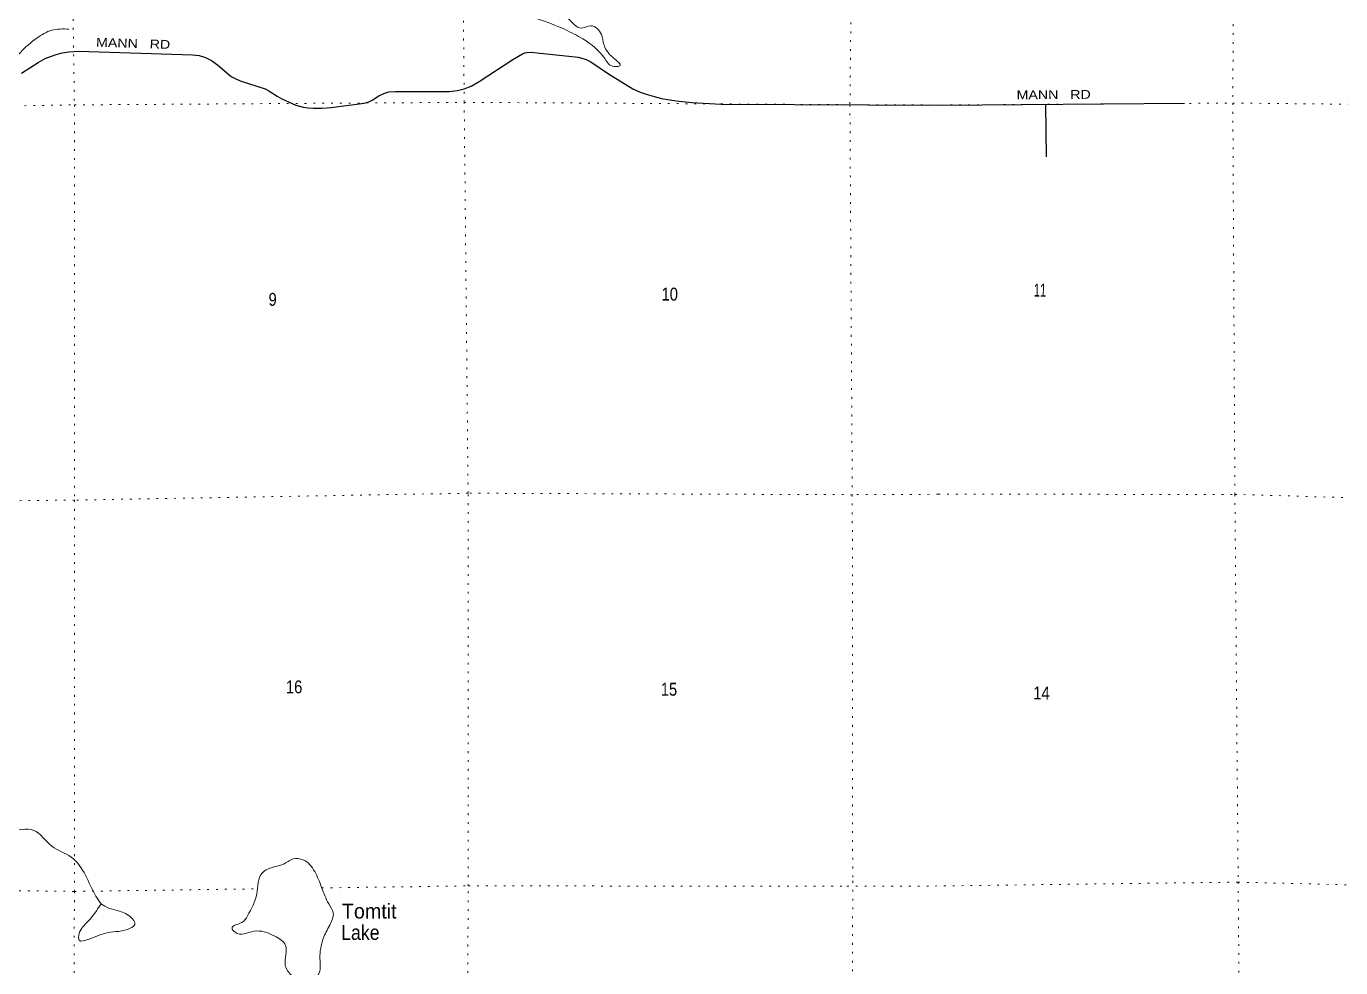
# Model space of a CAD drawing. Header units: feet. Extents: x -248627 to 3, y 0 to 184934.
# Drawn here: x -197817 to -180004, y 117394 to 130151 of the extents above; entities that cross this region are included whole.
import ezdxf

# ---------------------------------------------------------------- set-up
doc = ezdxf.new("R2010")
doc.units = ezdxf.units.FT
doc.header["$LTSCALE"] = 80
doc.linetypes.add('DOTTED', pattern=[1.5, 0.3, -1.2])
for name, color, linetype, lineweight in [('29', 7, 'Continuous', 25), ('30', 7, 'Continuous', 13), ('39', 7, 'Continuous', 13), ('41', 7, 'Continuous', 13), ('7', 7, 'DOTTED', 13)]:
    doc.layers.add(name, color=color, linetype=linetype, lineweight=lineweight)

msp = doc.modelspace()

# ---------------------------------------------------------------- linework, layer by layer
at = {"layer": '29'}
for p, q in [((-197110.71, 129811.61), (-195566.62, 129764.32)), ((-188397.73, 129097.26), (-185412.52, 129083.42)), ((-185412.52, 129083.42), (-182121.47, 129107.72)), ((-184003.06, 129091.92), (-183993.32, 128382.99))]:
    msp.add_line(p, q, dxfattribs=at)
for points in [[(-197881.33, 129514.32), (-197657.69, 129662.08), (-197560.63, 129714.85), (-197425.61, 129763.4), (-197328.55, 129788.74), (-197239.94, 129805.62), (-197110.71, 129811.61)], [(-195566.62, 129764.32), (-195476.13, 129752.85), (-195389.63, 129729.63), (-195307.34, 129685.3), (-195225.06, 129628.31), (-195039.4, 129472.1), (-194987.71, 129443.6), (-194917.03, 129413), (-194579.45, 129303.23), (-194530.93, 129277.9), (-194414.89, 129201.9), (-194353.71, 129166.02), (-194165.93, 129083.69), (-194064.66, 129054.14), (-193997.15, 129043.59), (-193929.63, 129041.47), (-193806.2, 129042.53), (-193684.88, 129049.92), (-193238.66, 129107.97), (-193174.31, 129125.91), (-193128.95, 129148.08), (-193039.28, 129206.13), (-192970.71, 129240.96), (-192904.25, 129261.01), (-192805.78, 129267.54)], [(-192083.85, 129267.74), (-191971.7, 129280.01), (-191882.02, 129304.28), (-191788.14, 129341.23), (-191679.48, 129401.38), (-191223.76, 129701.13), (-191092.95, 129777.13), (-191059.19, 129789.8), (-191033.87, 129796.13), (-190970.58, 129798.24), (-190892.51, 129791.91), (-190337.63, 129730.69), (-190286.99, 129720.14), (-190230.03, 129701.14), (-190164.62, 129667.36), (-189928.32, 129506.93), (-189594.97, 129304.28), (-189498.97, 129258.9), (-189431.45, 129235.68), (-189306.97, 129199.8), (-189206.76, 129173.41), (-189011.6, 129140.69), (-188797.45, 129118.52), (-188397.73, 129097.26)], [(-192814.05, 129267.13), (-192805.78, 129267.54), (-192083.85, 129267.74)]]:
    msp.add_lwpolyline(points, dxfattribs=at)
at = {"layer": '39'}
for points in [[(-194937.59, 132126.38), (-194828.82, 132140.27), (-194726.2, 132117.83), (-194531.36, 131959.96), (-193958.19, 131736.64), (-193549.64, 131675.17), (-193172.85, 131767.17), (-192382.51, 132124.67), (-191914.86, 132301.24), (-191637.06, 132280.43), (-191341.28, 132215.17), (-191206.62, 132132.12), (-190970.83, 132206.27), (-190644.32, 132314.53), (-190291.57, 132446.95), (-190132.22, 132545.49), (-190103.48, 132731.12), (-190030.73, 132817.75), (-189919.83, 132874.02), (-189984.68, 132730.85), (-190021.44, 132559.37), (-190092.19, 132464.67), (-190189.17, 132351.85), (-190344.36, 132301.74), (-190378.79, 132233.19), (-190592.47, 132148.9), (-190747.77, 132058.42), (-190860.59, 132038.49), (-190951, 132103.28), (-191104.05, 132093.53), (-191164.52, 132073.49), (-191106.65, 131897.75), (-191137.36, 131726.26), (-191212.13, 131635.6), (-191257.09, 131411.65), (-191340.21, 131222.11), (-191527.88, 131081.24), (-191634.99, 130948.27), (-191609.62, 130675.72), (-191161.28, 130452.69), (-190635.97, 130384.9), (-190419.07, 130200.74), (-190306.54, 130125.8), (-190165.5, 130157.78), (-190022.89, 130040.39), (-189989.07, 129903.06), (-189906.93, 129765.62), (-189798.48, 129670.51), (-189766.39, 129628.05), (-189849.02, 129604.02), (-189977.55, 129713.3), (-190272.75, 129978.38), (-190515.99, 130106.09), (-190904.15, 130254.31), (-191262.25, 130354.01), (-191666.28, 130583), (-191772.11, 130877.93), (-191632.38, 131146.07), (-191420.14, 131426.15), (-191286.4, 131712.46), (-191273.64, 131940.52), (-191367.86, 132080), (-191631.37, 132163.35), (-191939.47, 132151.93), (-192195.53, 132033.42), (-192506.01, 131894.85), (-193028.09, 131698.22), (-193443.15, 131600.25), (-194113.65, 131595.7), (-194455.46, 131753.91), (-194760.91, 131956.44), (-194917.57, 132085.97), (-194963.78, 132120.39), (-194937.59, 132126.38)], [(-185383.75, 132609.47), (-185328.94, 132613), (-185091.15, 132265.02), (-184472.6, 132395.68), (-183608.93, 132303), (-182666.93, 132162.22), (-182259.11, 132016.19), (-181757.83, 131695.66), (-181303.58, 131396.63), (-181048.32, 131099.57), (-180744.69, 131075.54), (-180209.3, 131343.77), (-179546.71, 131947.37), (-179032.23, 132226.33), (-178582.3, 132127.22), (-178165.14, 131733.88), (-177915.88, 131268.56), (-177582.21, 130939.17), (-176985.66, 130838.61), (-175896.1, 130901.51), (-175350.63, 131085.48), (-174972.44, 131334.22), (-174647.24, 131446.73), (-174364.89, 131349.27), (-173967.24, 131271.71), (-173350.55, 130992.13), (-172953.71, 130735.75), (-172557.54, 130332.1), (-172276.48, 129950.62), (-171910.92, 129726.11), (-171514.08, 129469.72), (-171190.6, 129203.55), (-171139.62, 128897.98), (-171550.04, 128470.72), (-171667.01, 128082.65), (-171649.13, 127409.22), (-171599.63, 126777.56), (-171439.49, 126292.08), (-171194.75, 125984.6), (-170799.44, 125391.6), (-170041.27, 125131.66), (-169396.85, 125193.69), (-168620.65, 125443.76), (-168054.71, 125522.34), (-167457.34, 125600.61), (-166603.93, 125555.38), (-166034.21, 125313.07), (-165293.23, 124727.19), (-164646.61, 124121.2), (-164219.31, 123654.13), (-163802.24, 123239.75), (-163457.05, 123141.67), (-163183.97, 123307.29), (-162993.64, 123705.16), (-162991.63, 123717.24)], [(-201134.04, 129711.03), (-201021.04, 129734.44), (-200759.41, 129685.38), (-200521.76, 129698.95), (-200328.64, 129633.91), (-200072.95, 129619.18), (-199887.35, 129733.8), (-199556.47, 129949), (-199330.9, 129960.58), (-198817.85, 129818.08), (-198580.75, 129647.97), (-198478.57, 129474.14), (-198446.58, 129399.39), (-198305.66, 129386.94), (-198091.66, 129570.12), (-197671.55, 129993.01), (-197469.87, 130097.5), (-197240.27, 130113.11)], [(-202828.29, 128117.91), (-202822.63, 127957.92), (-202856.11, 127534.13), (-202913.19, 127296.09), (-203006.54, 127052.07), (-203009.01, 126898.67), (-202886.54, 126779.31), (-202762.19, 126617.56), (-202583.12, 126574.77), (-202371.67, 126584.38), (-202287.45, 126471.16), (-202382.39, 126366.42), (-202424.99, 126259.54), (-202374.98, 126150.43), (-202437.78, 126021.39), (-202498.41, 125946.85), (-202512.86, 125825.78), (-202486.96, 125732.87), (-202583.7, 125700.79), (-202736.85, 125660.77), (-202801.68, 125523.66), (-202794.37, 125275.38), (-202851.5, 125023.21), (-202980.89, 124845.88), (-203134.06, 124793.74), (-203315.25, 124802.23), (-203406.22, 124681.32), (-203427.14, 124414.94), (-203357.36, 124182.67), (-203394.18, 123988.98), (-203571.97, 123785.52), (-203733.9, 123501.29), (-203903.88, 123213.04), (-204101.81, 123009.62), (-204175.03, 122763.54), (-204123.93, 122341.57), (-204128.8, 122056.99), (-204113.33, 121845.02), (-203998.66, 121810.45), (-203876.47, 121600.26), (-203707.61, 121507.03), (-203482.44, 121393.49), (-203295.12, 121417.29), (-203071.85, 121342.11), (-202762.19, 121204.16), (-202408.47, 120985.37), (-202058.18, 120966.42), (-201880.52, 121125.48), (-201739.44, 121173.6), (-201520.15, 121112.55), (-201172.85, 120768.64), (-200998.21, 120590.63), (-200622.11, 120450.51), (-200304.6, 120241.9), (-200119.79, 120096.16), (-199916.43, 120097.72), (-199797.79, 120044.97), (-199625.01, 119919.44), (-199120.46, 119641.78), (-198849.07, 119497.86), (-198555.29, 119434.63), (-198046.41, 119255.87), (-197716.21, 119255.12), (-197469.19, 119040.61), (-197207.88, 118892.68), (-197015.32, 118648.02), (-196873.2, 118365.12), (-196803.05, 118257.99)], [(-193814.41, 118479.34), (-193908.4, 118697.55), (-194062.96, 118855.33), (-194201.86, 118867.75), (-194334.96, 118795.39), (-194474.01, 118755.33), (-194621.22, 118676.95), (-194692.53, 118394.53), (-194818.25, 118098.1), (-194897.05, 118005.43), (-195028.14, 117933.07), (-194988.05, 117874.44), (-194730.28, 117887.99), (-194456.64, 117824.8), (-194304, 117697.3), (-194306.8, 117430.87), (-194218.63, 117289.39), (-193951.03, 117226.21), (-193858.19, 117300.69), (-193837.41, 117518.63), (-193792.31, 117789), (-193705.18, 117972.48), (-193656.37, 118135.86), (-193718.42, 118259.12), (-193770.45, 118368.23), (-193814.41, 118479.34)], [(-196803.05, 118257.99), (-196982.51, 118019.88), (-197099.8, 117856.66), (-197098.05, 117765.83), (-196971.15, 117779.66), (-196709.11, 117869.87), (-196406.88, 117929.72), (-196346.32, 117980.04), (-196410.43, 118087.17), (-196573.3, 118166.27), (-196696.03, 118202.89), (-196803.05, 118257.99)]]:
    msp.add_spline(points, degree=3, dxfattribs=at)
at = {"layer": '7'}
for points in [[(-197216.82, 132768.25), (-197165.47, 129085.6), (-197163.28, 123730.73), (-197164.97, 118428.35), (-197178.71, 113134.07), (-197256.82, 107858.1), (-197276.3, 102664.75)], [(-186613.89, 132841.62), (-186655.19, 129088.19), (-186622.59, 123803.9), (-186617.3, 118569.74), (-186621.92, 113201.14), (-186609.62, 107862.4), (-186601.21, 102568.07)], [(-191950.81, 102626.53), (-191934.99, 107940.99), (-191860.83, 113243.21), (-191827.05, 118503.13), (-191829.34, 123823.69), (-191882.04, 129120.14), (-191910, 132162.89)], [(-181454.99, 131497.09), (-181465.83, 129110.23), (-181437.55, 123808.08), (-181393.34, 118553.12), (-181346.31, 113219.9), (-181436.71, 107855.15), (-181403.19, 102552.95)], [(-202039.87, 129007.46), (-197165.47, 129085.6), (-191882.04, 129120.14), (-186655.19, 129088.19), (-185412.52, 129083.43)], [(-185412.52, 129083.43), (-181465.83, 129110.23), (-175977.8, 129056.13), (-171120.07, 129013.08)], [(-185457.44, 123809.19), (-186622.59, 123803.9), (-191829.34, 123823.69), (-197163.28, 123730.73), (-202485.04, 123672.06), (-207620.72, 123895.55), (-213137.42, 123958.42), (-216367.04, 123823.71)], [(-185457.44, 123809.19), (-181437.55, 123808.08), (-176028.55, 123649.57), (-170713.3, 123602.43), (-165508, 123561.63), (-164116.67, 123545.18)], [(-216416.04, 118734.84), (-213074.31, 118779.02), (-207672.58, 118645.76), (-202474.28, 118492.77), (-197164.97, 118428.35), (-194676.45, 118463.22)], [(-193812.94, 118475.3), (-191827.05, 118503.13), (-186694.55, 118498.41), (-185499.87, 118501.46)], [(-185499.87, 118501.46), (-181393.34, 118553.12), (-176104.64, 118427.35), (-170852.33, 118359.79), (-170752.88, 118348.29), (-165532.33, 118207.41), (-160227.68, 118134.08), (-154584.75, 118123.25)]]:
    msp.add_lwpolyline(points, dxfattribs=at)

# ---------------------------------------------------------------- texts
at = {"layer": '30', "width": 1.2}
for rotation, p in [(358.246, (-196873.34, 129874.37)), (0.423, (-184395.98, 129160.93))]:
    msp.add_text('MANN   RD', height=120, rotation=rotation, dxfattribs=at).set_placement(p)
at = {"layer": '41'}
msp.add_text('Tomtit', height=200, dxfattribs=at).set_placement((-193540.77, 118061.05))
at = {"layer": '41', "width": 0.9}
msp.add_text('Lake', height=200, dxfattribs=at).set_placement((-193550.62, 117771.44))
at = {"layer": '7'}
for s, rotation, width, p in [('11', 359.435, 0.65, (-184163.91, 126488.96)), ('9', 359.871, 0.85, (-194533.92, 126362.89)), ('10', 359.871, 0.85, (-189207.35, 126434.41)), ('16', 359.871, 0.85, (-194297.86, 121112.45)), ('15', 359.871, 0.85, (-189217.68, 121080.37)), ('14', 359.435, 0.85, (-184170.3, 121030.32))]:
    msp.add_text(s, height=175, rotation=rotation, dxfattribs=dict(at, width=width)).set_placement(p)

doc.saveas('drawing.dxf')
